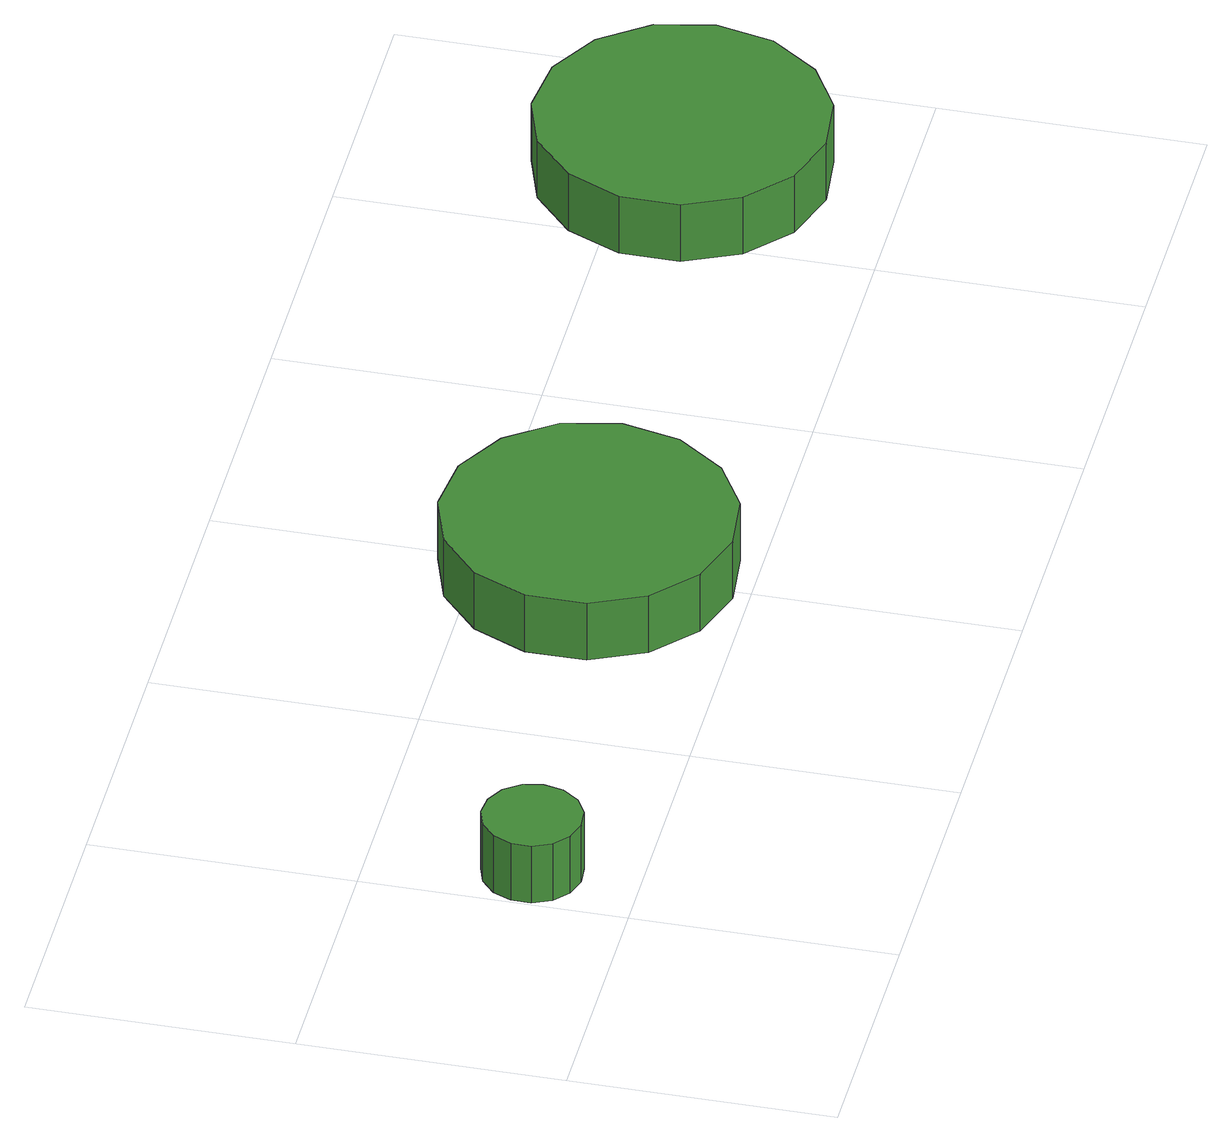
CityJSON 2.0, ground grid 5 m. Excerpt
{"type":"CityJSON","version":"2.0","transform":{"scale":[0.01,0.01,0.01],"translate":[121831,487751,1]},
"CityObjects":{
"tree1":{"type":"SolitaryVegetationObject","attributes":{"function":"something"},"geometry":[{"type":"MultiSurface","lod":"1","boundaries":[[[0,1,2,3,4,5,6,7,8,9,10,11,12,13,14]],[[15,16,17,18,19,20,21,22,23,24,25,26,27,28,29]],[[0,29,28,1]],[[1,28,27,2]],[[2,27,26,3]],[[3,26,25,4]],[[4,25,24,5]],[[5,24,23,6]],[[6,23,22,7]],[[7,22,21,8]],[[8,21,20,9]],[[9,20,19,10]],[[10,19,18,11]],[[11,18,17,12]],[[12,17,16,13]],[[13,16,15,14]],[[14,15,29,0]]]}]},
"tree2":{"type":"SolitaryVegetationObject","attributes":{"function":"something"},"geometry":[{"type":"MultiSurface","lod":"1","boundaries":[[[30,31,32,33,34,35,36,37,38,39,40,41,42,43,44]],[[45,46,47,48,49,50,51,52,53,54,55,56,57,58,59]],[[30,59,58,31]],[[31,58,57,32]],[[32,57,56,33]],[[33,56,55,34]],[[34,55,54,35]],[[35,54,53,36]],[[36,53,52,37]],[[37,52,51,38]],[[38,51,50,39]],[[39,50,49,40]],[[40,49,48,41]],[[41,48,47,42]],[[42,47,46,43]],[[43,46,45,44]],[[44,45,59,30]]]}]},
"tree3":{"type":"SolitaryVegetationObject","attributes":{"function":"something"},"geometry":[{"type":"MultiSurface","lod":"1","boundaries":[[[60,61,62,63,64,65,66,67,68,69,70,71,72,73,74]],[[75,76,77,78,79,80,81,82,83,84,85,86,87,88,89]],[[60,89,88,61]],[[61,88,87,62]],[[62,87,86,63]],[[63,86,85,64]],[[64,85,84,65]],[[65,84,83,66]],[[66,83,82,67]],[[67,82,81,68]],[[68,81,80,69]],[[69,80,79,70]],[[70,79,78,71]],[[71,78,77,72]],[[72,77,76,73]],[[73,76,75,74]],[[74,75,89,60]]]}]}
},
"vertices":[
[194,200,149],[186,238,149],[163,270,149],[129,289,149],[90,293,149],[53,281,149],[24,255,149],[8,219,149],[8,181,149],[24,145,149],[53,119,149],[90,107,149],[129,111,149],[163,130,149],[186,162,149],[186,162,22],[163,130,22],[129,111,22],[90,107,22],[53,119,22],[24,145,22],[8,181,22],[8,219,22],[24,255,22],[53,281,22],[90,293,22],[129,289,22],[163,270,22],[186,238,22],[194,200,22],
[1274,300,157],[1250,411,157],[1183,503,157],[1085,560,157],[971,572,157],[863,537,157],[779,461,157],[732,357,157],[732,243,157],[779,139,157],[863,63,157],[971,28,157],[1085,40,157],[1183,97,157],[1250,189,157],[1250,189,30],[1183,97,30],[1085,40,30],[971,28,30],[863,63,30],[779,139,30],[732,243,30],[732,357,30],[779,461,30],[863,537,30],[971,572,30],[1085,560,30],[1183,503,30],[1250,411,30],[1274,300,30],
[2474,400,162],[2450,511,162],[2383,603,162],[2285,660,162],[2171,672,162],[2063,637,162],[1979,561,162],[1932,457,162],[1932,343,162],[1979,239,162],[2063,163,162],[2171,128,162],[2285,140,162],[2383,197,162],[2450,289,162],[2450,289,35],[2383,197,35],[2285,140,35],[2171,128,35],[2063,163,35],[1979,239,35],[1932,343,35],[1932,457,35],[1979,561,35],[2063,637,35],[2171,672,35],[2285,660,35],[2383,603,35],[2450,511,35],[2474,400,35]
]}
